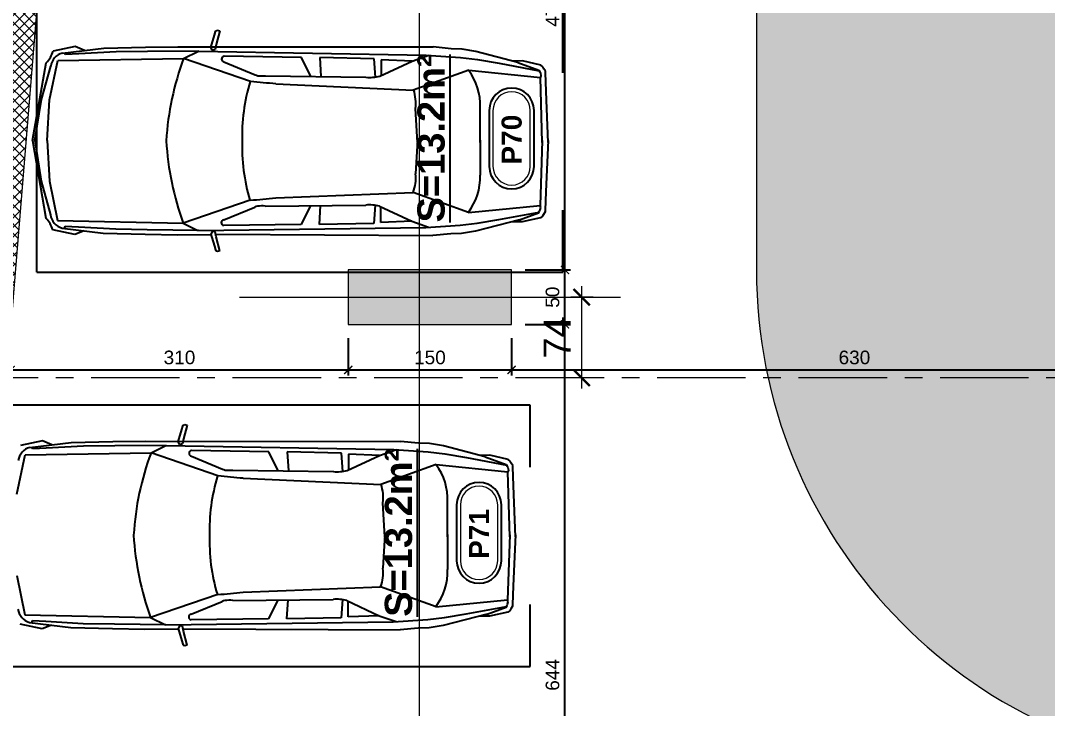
# Model space of a CAD drawing. Header units: centimetres. Extents: x 54080 to 84019, y -57712 to -39496.
# Drawn here: x 54572 to 55515, y -53726 to -53094 of the extents above; entities that cross this region are included whole.
import ezdxf
from ezdxf.enums import TextEntityAlignment as Align

# ---------------------------------------------------------------- set-up
doc = ezdxf.new("R2010")
doc.units = ezdxf.units.CM
doc.header["$LTSCALE"] = 50
doc.header["$MEASUREMENT"] = 0
for name, pattern in [('23486-A01$0${ Chain Double-Dash }', [0]), ('AXES', [2, 1.25, -0.25, 0.25, -0.25]), ('CACHE', [0.375, 0.25, -0.125]), ('CONTINU', [0])]:
    doc.linetypes.add(name, pattern=pattern)
doc.layers.get('0').update_dxf_attribs({"color": 8})
for name, color, linetype in [('AXES', 10, 'AXES'), ('BETON COUPE', 3, 'CONTINU'), ('COTE 50ème', 1, 'Continuous'), ('FINI', 251, 'Continuous'), ('PILIER', 7, 'Continuous'), ('TEXTE', 7, 'Continuous')]:
    doc.layers.add(name, color=color, linetype=linetype)
for name, color, linetype, lineweight in [('BETON HACHURE', 253, 'Continuous', 13), ('EXISTANT COUPE', 251, 'Continuous', 40), ('MACONNERIE COUPE', 7, 'Continuous', 30)]:
    doc.layers.add(name, color=color, linetype=linetype, lineweight=lineweight)
doc.layers.add('HORS GEL', color=7, linetype='CACHE', lineweight=15, true_color=0x00661a)
doc.layers.add('New_2D Drafting - General_Pen_No__4', color=252, linetype='Continuous', lineweight=13, true_color=0x696969)
doc.layers.add('PREFA MUR SUP TRAME', color=7, linetype='Continuous', true_color=0xd7c7ff)
doc.styles.add('BRMNAMES', font='swisseb.ttf', dxfattribs={"height": 20})
doc.styles.add('RS_TEXT_1.50', font='arial.ttf', dxfattribs={"height": 12.5})
doc.styles.add('RS_TXT_100', font='arial.ttf', dxfattribs={"height": 25})
doc.styles.add('RS_TXT_50', font='arial.ttf', dxfattribs={"height": 12.5})
doc.dimstyles.new('RS_100CM_LINEAIRE', dxfattribs={"dimscale": 10, "dimtxt": 25, "dimasz": 1.5, "dimexe": 1, "dimexo": 2.5, "dimgap": 1, "dimtad": 1, "dimdec": 1, "dimrnd": 0.5, "dimdsep": 46, "dimtxsty": 'RS_TXT_100', "dimblk1": 'ARCHTICK', "dimblk2": 'ARCHTICK', "dimsah": 1, "dimcen": 2.5, "dimdle": 1, "dimclrt": 4, "dimadec": 0, "dimazin": 2, "dimtfac": 1, "dimtdec": 1, "dimtix": 1, "dimtmove": 2, "dimatfit": 3, "dimfxl": 1, "dimtolj": 1, "dimtzin": 0, "dimarcsym": 0})
doc.dimstyles.new('RS_50CM_LINEAIRE', dxfattribs={"dimscale": 5, "dimtxt": 12.5, "dimasz": 1.5, "dimexe": 1, "dimexo": 2.5, "dimgap": 1, "dimtad": 1, "dimdec": 1, "dimrnd": 0.5, "dimdsep": 46, "dimtxsty": 'RS_TXT_50', "dimblk1": 'ARCHTICK', "dimblk2": 'ARCHTICK', "dimsah": 1, "dimcen": 2.5, "dimdle": 1, "dimclrt": 4, "dimadec": 0, "dimazin": 2, "dimtfac": 1, "dimtdec": 1, "dimtix": 1, "dimtmove": 2, "dimatfit": 3, "dimfxl": 1, "dimtolj": 1, "dimtzin": 0, "dimarcsym": 0})

# ---------------------------------------------------------------- blocks, each defined once
blk = doc.blocks.new('_ArchTick')
at = {"color": 0, "linetype": 'ByBlock', "const_width": 0.15}
blk.add_lwpolyline([(-0.5, -0.5), (0.5, 0.5)], dxfattribs=at)
blk = doc.blocks.new('*D135')
at = {"layer": 'Defpoints', "color": 0, "linetype": 'ByBlock', "transparency": 16777216}
for p in [(71083.45, -44380.73), (71047.83, -44454.73), (71083.45, -44454.73)]:
    blk.add_point(p, dxfattribs=at)
at = {"layer": 'HORS GEL', "color": 0, "linetype": 'ByBlock', "lineweight": -2, "transparency": 16777216}
for p, q in [((71047.83, -44370.73), (71047.83, -44464.73)), ((71058.45, -44380.73), (71037.83, -44380.73)), ((71058.45, -44454.73), (71037.83, -44454.73))]:
    blk.add_line(p, q, dxfattribs=at)
at = {"layer": 'HORS GEL', "color": 0, "linetype": 'ByBlock', "lineweight": -2, "transparency": 16777216, "xscale": 15, "yscale": 15, "zscale": 15}
for p, rotation in [((71047.83, -44380.73), 90), ((71047.83, -44454.73), 270)]:
    blk.add_blockref('_ArchTick', p, dxfattribs=dict(at, rotation=rotation))
at = {"layer": 'HORS GEL', "color": 4, "linetype": 'ByBlock', "transparency": 16777216, "insert": (71025.33, -44417.73), "char_height": 25, "attachment_point": 5, "rotation": 90, "style": 'RS_TXT_100'}
blk.add_mtext('\\A1;74', dxfattribs=at)
blk = doc.blocks.new('*D1076')
at = {"layer": 'COTE 50ème', "color": 0, "lineweight": -2, "ltscale": 0.5, "transparency": 16777216}
for p, q in [((55071.72, -54022.36), (55071.72, -53368.36)), ((55035.17, -53373.36), (55076.72, -53373.36)), ((55035.17, -54017.36), (55076.72, -54017.36))]:
    blk.add_line(p, q, dxfattribs=at)
at = {"layer": 'Defpoints', "color": 0, "ltscale": 0.5, "transparency": 16777216}
for p in [(55022.67, -53373.36), (55071.72, -53373.36), (55022.67, -54017.36)]:
    blk.add_point(p, dxfattribs=at)
at = {"layer": 'COTE 50ème', "color": 0, "lineweight": -2, "ltscale": 0.5, "transparency": 16777216, "xscale": 7.5, "yscale": 7.5, "zscale": 7.5}
for p, rotation in [((55071.72, -53373.36), 90), ((55071.72, -54017.36), 270)]:
    blk.add_blockref('_ArchTick', p, dxfattribs=dict(at, rotation=rotation))
at = {"layer": 'COTE 50ème', "color": 4, "ltscale": 0.5, "transparency": 16777216, "insert": (55060.34, -53695.36), "char_height": 12.5, "attachment_point": 5, "rotation": 90, "style": 'RS_TXT_50'}
blk.add_mtext('\\A1;644', dxfattribs=at)
blk = doc.blocks.new('*D1077')
at = {"layer": 'COTE 50ème', "color": 0, "lineweight": -2, "ltscale": 0.5, "transparency": 16777216}
for p, q in [((55035.17, -53323.36), (55076.72, -53323.36)), ((55071.72, -53378.36), (55071.72, -53318.36)), ((55035.17, -53373.36), (55076.72, -53373.36))]:
    blk.add_line(p, q, dxfattribs=at)
at = {"layer": 'Defpoints', "color": 0, "ltscale": 0.5, "transparency": 16777216}
for p in [(55022.67, -53323.36), (55071.72, -53323.36), (55022.67, -53373.36)]:
    blk.add_point(p, dxfattribs=at)
at = {"layer": 'COTE 50ème', "color": 0, "lineweight": -2, "ltscale": 0.5, "transparency": 16777216, "xscale": 7.5, "yscale": 7.5, "zscale": 7.5}
for p, rotation in [((55071.72, -53323.36), 90), ((55071.72, -53373.36), 270)]:
    blk.add_blockref('_ArchTick', p, dxfattribs=dict(at, rotation=rotation))
at = {"layer": 'COTE 50ème', "color": 4, "ltscale": 0.5, "transparency": 16777216, "insert": (55060.34, -53348.36), "char_height": 12.5, "attachment_point": 5, "rotation": 90, "style": 'RS_TXT_50'}
blk.add_mtext('\\A1;50', dxfattribs=at)
blk = doc.blocks.new('*D1078')
at = {"layer": 'COTE 50ème', "color": 0, "lineweight": -2, "ltscale": 0.5, "transparency": 16777216}
for p, q in [((55071.72, -53328.36), (55071.72, -52842.36)), ((55035.17, -52847.36), (55076.72, -52847.36)), ((55035.17, -53323.36), (55076.72, -53323.36))]:
    blk.add_line(p, q, dxfattribs=at)
at = {"layer": 'Defpoints', "color": 0, "ltscale": 0.5, "transparency": 16777216}
for p in [(55022.67, -52847.36), (55071.72, -52847.36), (55022.67, -53323.36)]:
    blk.add_point(p, dxfattribs=at)
at = {"layer": 'COTE 50ème', "color": 0, "lineweight": -2, "ltscale": 0.5, "transparency": 16777216, "xscale": 7.5, "yscale": 7.5, "zscale": 7.5}
for p, rotation in [((55071.72, -52847.36), 90), ((55071.72, -53323.36), 270)]:
    blk.add_blockref('_ArchTick', p, dxfattribs=dict(at, rotation=rotation))
at = {"layer": 'COTE 50ème', "color": 4, "ltscale": 0.5, "transparency": 16777216, "insert": (55060.34, -53085.36), "char_height": 12.5, "attachment_point": 5, "rotation": 90, "style": 'RS_TXT_50'}
blk.add_mtext('\\A1;476', dxfattribs=at)
blk = doc.blocks.new('*D1108')
at = {"layer": 'COTE 50ème', "color": 0, "lineweight": -2, "ltscale": 0.5, "transparency": 16777216}
for p, q in [((54562.49, -53389.75), (54562.49, -53420.17)), ((54872.67, -53385.86), (54872.67, -53420.17)), ((54557.49, -53415.17), (54877.67, -53415.17))]:
    blk.add_line(p, q, dxfattribs=at)
at = {"layer": 'Defpoints', "color": 0, "ltscale": 0.5, "transparency": 16777216}
for p in [(54562.49, -53377.25), (54872.67, -53373.36), (54872.67, -53415.17)]:
    blk.add_point(p, dxfattribs=at)
at = {"layer": 'COTE 50ème', "color": 0, "lineweight": -2, "ltscale": 0.5, "transparency": 16777216, "xscale": 7.5, "yscale": 7.5, "zscale": 7.5, "rotation": 180}
blk.add_blockref('_ArchTick', (54562.49, -53415.17), dxfattribs=at)
at = {"layer": 'COTE 50ème', "color": 0, "lineweight": -2, "ltscale": 0.5, "transparency": 16777216, "xscale": 7.5, "yscale": 7.5, "zscale": 7.5}
blk.add_blockref('_ArchTick', (54872.67, -53415.17), dxfattribs=at)
at = {"layer": 'COTE 50ème', "color": 4, "ltscale": 0.5, "transparency": 16777216, "insert": (54717.58, -53403.79), "char_height": 12.5, "attachment_point": 5, "style": 'RS_TXT_50'}
blk.add_mtext('\\A1;310', dxfattribs=at)
blk = doc.blocks.new('*D1109')
at = {"layer": 'COTE 50ème', "color": 0, "lineweight": -2, "ltscale": 0.5, "transparency": 16777216}
for p, q in [((54872.67, -53385.86), (54872.67, -53420.17)), ((55022.67, -53385.86), (55022.67, -53420.17)), ((54867.67, -53415.17), (55027.67, -53415.17))]:
    blk.add_line(p, q, dxfattribs=at)
at = {"layer": 'Defpoints', "color": 0, "ltscale": 0.5, "transparency": 16777216}
for p in [(54872.67, -53373.36), (55022.67, -53373.36), (55022.67, -53415.17)]:
    blk.add_point(p, dxfattribs=at)
at = {"layer": 'COTE 50ème', "color": 0, "lineweight": -2, "ltscale": 0.5, "transparency": 16777216, "xscale": 7.5, "yscale": 7.5, "zscale": 7.5, "rotation": 180}
blk.add_blockref('_ArchTick', (54872.67, -53415.17), dxfattribs=at)
at = {"layer": 'COTE 50ème', "color": 0, "lineweight": -2, "ltscale": 0.5, "transparency": 16777216, "xscale": 7.5, "yscale": 7.5, "zscale": 7.5}
blk.add_blockref('_ArchTick', (55022.67, -53415.17), dxfattribs=at)
at = {"layer": 'COTE 50ème', "color": 4, "ltscale": 0.5, "transparency": 16777216, "insert": (54947.67, -53403.79), "char_height": 12.5, "attachment_point": 5, "style": 'RS_TXT_50'}
blk.add_mtext('\\A1;150', dxfattribs=at)
blk = doc.blocks.new('*D1110')
at = {"layer": 'COTE 50ème', "color": 0, "lineweight": -2, "ltscale": 0.5, "transparency": 16777216}
for p, q in [((55022.67, -53385.86), (55022.67, -53420.17)), ((55652.67, -53385.86), (55652.67, -53420.17)), ((55017.67, -53415.17), (55657.67, -53415.17))]:
    blk.add_line(p, q, dxfattribs=at)
at = {"layer": 'Defpoints', "color": 0, "ltscale": 0.5, "transparency": 16777216}
for p in [(55022.67, -53373.36), (55652.67, -53373.36), (55652.67, -53415.17)]:
    blk.add_point(p, dxfattribs=at)
at = {"layer": 'COTE 50ème', "color": 0, "lineweight": -2, "ltscale": 0.5, "transparency": 16777216, "xscale": 7.5, "yscale": 7.5, "zscale": 7.5, "rotation": 180}
blk.add_blockref('_ArchTick', (55022.67, -53415.17), dxfattribs=at)
at = {"layer": 'COTE 50ème', "color": 0, "lineweight": -2, "ltscale": 0.5, "transparency": 16777216, "xscale": 7.5, "yscale": 7.5, "zscale": 7.5}
blk.add_blockref('_ArchTick', (55652.67, -53415.17), dxfattribs=at)
at = {"layer": 'COTE 50ème', "color": 4, "ltscale": 0.5, "transparency": 16777216, "insert": (55337.67, -53403.79), "char_height": 12.5, "attachment_point": 5, "style": 'RS_TXT_50'}
blk.add_mtext('\\A1;630', dxfattribs=at)
blk = doc.blocks.new('*D1398')
at = {"layer": 'COTE 50ème', "color": 0, "lineweight": -2, "ltscale": 0.5, "transparency": 16777216}
for p, q in [((54580.88, -52095.28), (54404.67, -54239.33)), ((54654.4, -52106.34), (54575.48, -52099.85)), ((54479.01, -54240.42), (54400.09, -54233.94))]:
    blk.add_line(p, q, dxfattribs=at)
at = {"layer": 'Defpoints', "color": 0, "ltscale": 0.5, "transparency": 16777216}
for p in [(54666.86, -52107.36), (54405.08, -54234.35), (54491.47, -54241.45)]:
    blk.add_point(p, dxfattribs=at)
at = {"layer": 'COTE 50ème', "color": 0, "lineweight": -2, "ltscale": 0.5, "transparency": 16777216, "xscale": 7.5, "yscale": 7.5, "zscale": 7.5}
for p, rotation in [((54580.47, -52100.26), 85.30167886990876), ((54405.08, -54234.35), 265.3016788699088)]:
    blk.add_blockref('_ArchTick', p, dxfattribs=dict(at, rotation=rotation))
at = {"layer": 'COTE 50ème', "color": 4, "ltscale": 0.5, "transparency": 16777216, "insert": (54481.43, -53166.37), "char_height": 12.5, "attachment_point": 5, "rotation": 85.30168, "style": 'RS_TXT_50'}
blk.add_mtext('\\A1;2141.5', dxfattribs=at)
blk = doc.blocks.new('*D1403')
at = {"layer": 'COTE 50ème', "color": 0, "lineweight": -2, "ltscale": 0.5, "transparency": 16777216}
for p, q in [((54749.74, -49513.65), (54359.63, -54260.32)), ((54841.37, -49526.19), (54744.35, -49518.22)), ((54452.08, -54262.9), (54355.06, -54254.92))]:
    blk.add_line(p, q, dxfattribs=at)
at = {"layer": 'Defpoints', "color": 0, "ltscale": 0.5, "transparency": 16777216}
for p in [(54853.83, -49527.22), (54360.04, -54255.33), (54464.54, -54263.92)]:
    blk.add_point(p, dxfattribs=at)
at = {"layer": 'COTE 50ème', "color": 0, "lineweight": -2, "ltscale": 0.5, "transparency": 16777216, "xscale": 7.5, "yscale": 7.5, "zscale": 7.5}
for p, rotation in [((54749.33, -49518.63), 85.30167751912303), ((54360.04, -54255.33), 265.301677519123)]:
    blk.add_blockref('_ArchTick', p, dxfattribs=dict(at, rotation=rotation))
at = {"layer": 'COTE 50ème', "color": 4, "ltscale": 0.5, "transparency": 16777216, "insert": (54543.34, -51886.05), "char_height": 12.5, "attachment_point": 5, "rotation": 85.30168, "style": 'RS_TXT_50'}
blk.add_mtext('\\A1;4752.5', dxfattribs=at)
blk = doc.blocks.new('PILIER')
at = {"color": 252}
blk.add_lwpolyline([(1.563, 1.2), (-1.437, 1.2, 1), (-1.437, -1.2), (1.563, -1.2, 1), (1.563, 1.2, -1)], format="xyb", dxfattribs=at)
at = {"color": 10, "lineweight": 20}
blk.add_lwpolyline([(1.563, 1), (-1.437, 1, 1), (-1.437, -1), (1.563, -1, 1)], format="xyb", close=True, dxfattribs=at)
at = {"color": 7, "style": 'BRMNAMES'}
blk.add_attdef('PILIER_TEXTE', text='', height=1.076, dxfattribs=at).set_placement((0, 0), align=Align.MIDDLE_CENTER)
blk = doc.blocks.new('A$C99aa3423')
at = {"layer": 'AXES', "lineweight": 5, "ltscale": 1.3}
blk.add_line((3195, -2560), (-1985, -2560), dxfattribs=at)
at = {"layer": 'HORS GEL', "linetype": '23486-A01$0${ Chain Double-Dash }', "ltscale": 1.2}
for p, q in [((-1265, -1195), (-1265, -4150)), ((-1430, -2486), (-1080, -2486))]:
    blk.add_line(p, q, dxfattribs=at)
at = {"layer": 'HORS GEL', "linetype": 'ByBlock'}
dim = blk.add_linear_dim(base=(-1115.62, -2560), p1=(-1080, -2486), p2=(-1080, -2560), angle=90, dimstyle='RS_100CM_LINEAIRE', dxfattribs=at)
dim.commit()
dim.dimension.update_dxf_attribs({"geometry": '*D135', "text_midpoint": (-1138.12, -2523), "insert": (-72163.45, 41894.73)})

msp = doc.modelspace()

# ---------------------------------------------------------------- hatches: boundary and pattern name
at = {"layer": 'BETON HACHURE', "transparency": 33554585}
h = msp.add_hatch(dxfattribs=at)
h.set_pattern_fill('ANSI37', color=256, scale=50, angle=270, style=0)
h.set_pattern_definition([(315, (861.459, 19655.393), (4.4194174, 4.4194174), []), (45, (861.459, 19655.393), (-4.4194174, 4.4194174), [])])
h.paths.add_polyline_path([(56357.67, -51847.22), (56382.67, -51847.22), (56382.67, -52172.22), (56357.67, -52172.22)], flags=0)
h.paths.add_polyline_path([(56357.67, -51847.22), (56382.67, -51847.22), (56382.67, -52172.22), (56357.67, -52172.22)], flags=0)
h.paths.add_polyline_path([(58537.67, -51987.36), (58537.67, -52037.36), (58617.67, -52037.36), (58617.67, -51987.36)], flags=0)
h.paths.add_polyline_path([(58157.67, -51987.36), (58157.67, -52037.36), (58237.67, -52037.36), (58237.67, -51987.36)], flags=0)
edge = h.paths.add_edge_path(flags=0)
edge.add_arc((58197.67, -50672.36), 40, 0, 360)
edge = h.paths.add_edge_path(flags=0)
edge.add_arc((58197.67, -49997.36), 40, 0, 360)
edge = h.paths.add_edge_path(flags=0)
edge.add_arc((58197.67, -51272.36), 40, 0, 360)
h.paths.add_polyline_path([(59277.67, -49527.22), (54853.83, -49527.22), (54464.54, -54263.92), (59277.59, -54736.58), (59277.67, -54713.51)])
edge = h.paths.add_edge_path(flags=0)
edge.add_arc((58197.67, -51272.36), 40, 0, 360)
h.paths.add_polyline_path([(56982.67, -49552.22), (56982.67, -49972.36), (57007.67, -49972.36), (57007.67, -49552.22), (58577.68, -49552.22), (58577.67, -50022.36), (58617.67, -50022.36), (58617.67, -49552.22), (59247.67, -49552.22), (59247.67, -51282.36), (58617.67, -51282.36), (58617.67, -50647.36), (58577.67, -50647.36), (58577.67, -51312.36), (59247.67, -51312.36), (59247.67, -52057.36), (58577.67, -52057.36), (58577.67, -53447.36), (58617.67, -53447.36), (58617.67, -52087.36), (59247.67, -52087.36), (59247.67, -54709.01), (58245.17, -54610.07), (58245.17, -54122.36), (58220.17, -54122.36), (58220.17, -54607.62), (56915.17, -54479.46), (56915.17, -54122.36), (56890.17, -54122.36), (56890.17, -54477.01), (55702.67, -54360.39), (55702.67, -54122.36), (55652.67, -54122.36), (55652.67, -54355.48), (54491.47, -54241.45), (54666.86, -52107.36), (54872.67, -52107.36), (54872.67, -52057.36), (54670.97, -52057.36), (54672.82, -52037.36), (54872.67, -52037.36), (54872.67, -51987.36), (54676.72, -51987.36), (54733.43, -51297.36), (54872.67, -51297.36), (54872.67, -51247.36), (54737.54, -51247.36), (54782.74, -50697.36), (54872.67, -50697.36), (54872.67, -50647.36), (54786.85, -50647.36), (54876.86, -49552.22), (55655.17, -49552.22), (55655.17, -49972.36), (55680.17, -49972.36), (55680.17, -49552.22)], flags=16)
h.paths.add_polyline_path([(58157.67, -51232.36), (58157.67, -51312.36), (58237.67, -51312.36), (58237.67, -51232.36)], flags=0)
at = {"layer": 'New_2D Drafting - General_Pen_No__4', "linetype": 'Continuous', "lineweight": 0, "true_color": 0xc7c8ca, "transparency": 33554546}
h = msp.add_hatch(color=9, dxfattribs=at)
edge = h.paths.add_edge_path()
edge.add_line((59247.67, -53474.77), (59247.67, -52087.36))
edge.add_line((59247.67, -52087.36), (58657.67, -52087.36))
edge.add_line((58657.67, -52087.36), (58657.67, -53253.16))
edge.add_arc((58307.67, -53253.16), 350, -93.08046, 0, ccw=False)
edge.add_line((58288.86, -53602.65), (58283.86, -53602.39))
edge.add_arc((58302.67, -53252.89), 350, 180, 266.91954, ccw=False)
edge.add_line((57952.67, -53252.89), (57952.67, -50634.86))
edge.add_arc((57492.67, -50634.86), 460, 0, 90)
edge.add_line((57492.67, -50174.86), (55707.67, -50174.86))
edge.add_arc((55707.67, -50634.86), 460, 90, 180)
edge.add_line((55247.67, -50634.86), (55247.67, -53323.54))
edge.add_arc((55707.67, -53323.54), 460, 180, 266.91954)
edge.add_line((55682.95, -53782.88), (57784.07, -53895.95))
edge.add_line((57784.07, -53895.95), (58492.95, -53934.1))
edge.add_arc((58611.23, -53278.74), 665.95, 259.76948, 342.88134)
edge = h.paths.add_edge_path(flags=16)
edge.add_line((57263.86, -53547.49), (55898.86, -53474.03))
edge.add_arc((55917.67, -53124.54), 350, 180, 266.91954, ccw=False)
edge.add_line((55567.67, -53124.54), (55567.67, -50844.86))
edge.add_arc((55917.67, -50844.86), 350, 90, 180, ccw=False)
edge.add_line((55917.67, -50494.86), (57282.67, -50494.86))
edge.add_arc((57282.67, -50844.86), 350, 0, 90, ccw=False)
edge.add_line((57632.67, -50844.86), (57632.67, -53198))
edge.add_arc((57282.67, -53198), 350, -93.08046, 0, ccw=False)
at = {"layer": 'PREFA MUR SUP TRAME'}
h = msp.add_hatch(color=256, dxfattribs=at)
h.paths.add_polyline_path([(57412.67, -51987.36), (57412.67, -52037.36), (57492.67, -52037.36), (57492.67, -51987.36)])
h.paths.add_polyline_path([(55702.67, -52412.36), (55682.67, -52412.36), (55682.67, -52087.36), (56127.67, -52087.36), (56127.67, -52412.36), (56107.67, -52412.36), (56107.67, -52107.36), (55917.67, -52107.36), (55917.67, -52412.36), (55892.67, -52412.36), (55892.67, -52107.36), (55702.67, -52107.36)])
h.paths.add_polyline_path([(55702.67, -52797.36), (55652.67, -52797.36), (55652.67, -52927.36), (55702.67, -52927.36)])
h.paths.add_polyline_path([(55022.67, -52847.36), (55022.67, -52797.36), (54872.67, -52797.36), (54872.67, -52847.36)])
h.paths.add_polyline_path([(55022.67, -53373.36), (55022.67, -53323.36), (54872.67, -53323.36), (54872.67, -53373.36)])
h.paths.add_polyline_path([(55702.67, -53222.36), (55652.67, -53222.36), (55652.67, -53372.36), (55702.67, -53372.36)])
h.paths.add_polyline_path([(55702.67, -53972.36), (55652.67, -53972.36), (55652.67, -54122.36), (55702.67, -54122.36)])
h.paths.add_polyline_path([(55022.67, -54067.36), (55022.67, -54017.36), (54872.67, -54017.36), (54872.67, -54067.36)])
h.paths.add_polyline_path([(55022.67, -52107.36), (55022.67, -52057.36), (54872.67, -52057.36), (54872.67, -52107.36)])
edge = h.paths.add_edge_path()
edge.add_arc((57452.67, -51272.36), 40, 0, 360)
edge = h.paths.add_edge_path()
edge.add_arc((57452.67, -50672.36), 40, 0, 360)
edge = h.paths.add_edge_path()
edge.add_arc((57572.67, -49997.36), 40, 0, 360)
h.paths.add_polyline_path([(56107.67, -53323.39), (56157.67, -53323.39), (56157.67, -53397.39), (56107.67, -53397.39)])

# ---------------------------------------------------------------- linework, layer by layer
at = {"layer": 'BETON COUPE', "lineweight": 5}
msp.add_lwpolyline([(58220.17, -54607.62), (56915.17, -54479.46), (56915.17, -54122.36), (56890.17, -54122.36), (56890.17, -54477.01), (55702.67, -54360.39), (55702.67, -54122.36), (55652.67, -54122.36), (55652.67, -54355.48), (54491.47, -54241.45), (54666.86, -52107.36), (54872.67, -52107.36), (54872.67, -52057.36), (54670.97, -52057.36), (54672.62, -52037.35), (54872.67, -52037.36), (54872.67, -51987.36), (54676.72, -51987.36), (54733.43, -51297.36), (54872.67, -51297.36), (54872.67, -51247.36)], dxfattribs=at)
msp.add_lwpolyline([(55022.67, -53373.36), (55022.67, -53323.36), (54872.67, -53323.36), (54872.67, -53373.36)], close=True, dxfattribs=at)
at = {"layer": 'EXISTANT COUPE', "lineweight": 5}
msp.add_lwpolyline([(59247.67, -53474.77), (59247.67, -52087.36), (58657.67, -52087.36), (58657.67, -53253.16, -0.43005), (58288.86, -53602.65), (58283.86, -53602.39, -0.398553), (57952.67, -53252.89), (57952.67, -50634.86, 0.414214), (57492.67, -50174.86), (55707.67, -50174.86, 0.414214), (55247.67, -50634.86), (55247.67, -53323.54, 0.398553), (55682.95, -53782.88), (57784.07, -53895.95), (58492.95, -53934.1, 0.379424), (59247.67, -53474.77)], format="xyb", close=True, dxfattribs=at)
at = {"layer": 'FINI'}
for p, q in [((54586.65, -53325.36), (54586.65, -53085.36)), ((55069.81, -53142.2), (55069.81, -53085.36)), ((54749.63, -53107.63), (54750.58, -53104.44)), ((54750.58, -53104.44), (54751.04, -53103.53)), ((54751.04, -53103.53), (54752.42, -53103.09)), ((54754.7, -53103.57), (54751.36, -53116.34)), ((54752.42, -53103.09), (54754.67, -53103.68)), ((54746.31, -53118.57), (54747.25, -53115.83)), ((54747.25, -53115.83), (54749.63, -53107.63)), ((54621.67, -53118.17), (54601.5, -53122.37)), ((54610.04, -53124.05), (54647.95, -53119.52)), ((54612.8, -53125.39), (54611.99, -53123.82)), ((54625.14, -53124.8), (54612.8, -53125.39)), ((54630.28, -53121.63), (54621.67, -53118.17)), ((54659.42, -53123.06), (54625.14, -53124.8)), ((54647.95, -53119.52), (54686.35, -53118.65)), ((54688.22, -53122.75), (54659.42, -53123.06)), ((54686.35, -53118.65), (54716.06, -53118.33)), ((54735.31, -53122.23), (54688.22, -53122.75)), ((54716.06, -53118.33), (54950.63, -53118.52)), ((54721.36, -53128.98), (54734.92, -53122.24)), ((54735.31, -53122.23), (54944.31, -53125.91)), ((54747.65, -53121.33), (54746.31, -53118.57)), ((54748.57, -53121.34), (54747.65, -53121.33)), ((54750.4, -53120.9), (54748.57, -53121.34)), ((54751.36, -53116.34), (54750.4, -53120.9)), ((54750.87, -53118.66), (54751.38, -53118.66)), ((54967.11, -53120.17), (54950.63, -53118.52)), ((54977.17, -53120.52), (54967.11, -53120.17)), ((54990, -53122.67), (54977.17, -53120.52)), ((55028.52, -53132.77), (54990, -53122.67)), ((54582.54, -53204.38), (54595.12, -53132.97)), ((54598.23, -53166.92), (54605.73, -53130.87)), ((54605.73, -53130.87), (54721.36, -53128.98)), ((54782.85, -53150.33), (54721.36, -53128.98)), ((54758.49, -53132.24), (54787.1, -53143.97)), ((54829.57, -53128.15), (54758.5, -53126.94)), ((54838.26, -53145.62), (54829.57, -53128.15)), ((54896.4, -53129.35), (54846.54, -53128.18)), ((54846.54, -53128.18), (54847.54, -53145.74)), ((54897.56, -53146.12), (54896.4, -53129.35)), ((54901.67, -53145.27), (54931.4, -53131.54)), ((54902.76, -53130.42), (54902.73, -53144.65)), ((54931.4, -53131.54), (54902.76, -53130.42)), ((54931.4, -53131.54), (54946.81, -53126.1)), ((54944.31, -53125.91), (54975.89, -53128.31)), ((54975.89, -53128.31), (54991.45, -53129.97)), ((54991.45, -53129.97), (55011.15, -53133.41)), ((55011.15, -53133.41), (55048.16, -53140.4)), ((55032.62, -53131.35), (55023.49, -53131.45)), ((55028.52, -53132.77), (55047.8, -53139.87)), ((55049.58, -53135.28), (55032.62, -53131.35)), ((54590.8, -53166.9), (54599.35, -53136.16)), ((54983.49, -53139.93), (54932.41, -53158.06)), ((54983.35, -53139.92), (55049.12, -53146.63)), ((55047.8, -53139.87), (55048.73, -53141.23)), ((55048.73, -53141.23), (55049.2, -53142.6)), ((55049.2, -53142.6), (55049.68, -53144.88)), ((55051.42, -53136.63), (55049.58, -53135.28)), ((55052.35, -53138.45), (55051.42, -53136.63)), ((55053.75, -53140.72), (55052.35, -53138.45)), ((55053.77, -53142.09), (55053.75, -53140.72)), ((55054.4, -53159.38), (55053.77, -53142.09)), ((54796.65, -53145.05), (54888.94, -53146.3)), ((54806.18, -53152.5), (54932.41, -53158.06)), ((55049.68, -53144.88), (55049.12, -53146.63)), ((55050.92, -53206.33), (55049.12, -53146.63)), ((55056.22, -53206.34), (55054.4, -53159.38)), ((54584.65, -53204.39), (54590.8, -53166.9)), ((54596.12, -53204.41), (54598.23, -53166.92)), ((54936.31, -53206.11), (54934.49, -53175.04)), ((54993.84, -53206.21), (54993.9, -53174.1)), ((54582.54, -53204.38), (54594.82, -53275.85)), ((54584.65, -53204.39), (54590.65, -53241.9)), ((54596.12, -53204.41), (54598.07, -53241.91)), ((54936.32, -53204.12), (54934.37, -53235.18)), ((54993.84, -53204.25), (54993.77, -53236.36)), ((55050.93, -53204.37), (55048.88, -53264.06)), ((55056.22, -53204.38), (55054.21, -53251.34)), ((54590.65, -53241.9), (54599.07, -53272.68)), ((54598.07, -53241.91), (54605.43, -53277.99)), ((54805.96, -53257.19), (54932.21, -53252.15)), ((54983.22, -53270.49), (54932.21, -53252.15)), ((55054.21, -53251.34), (55053.5, -53268.62)), ((54782.62, -53259.27), (54721.05, -53280.36)), ((54758.19, -53277.25), (54786.85, -53265.64)), ((54796.4, -53264.6), (54888.7, -53263.73)), ((54838.01, -53264.21), (54829.25, -53281.64)), ((54846.23, -53281.67), (54847.29, -53264.12)), ((54897.32, -53263.95), (54896.09, -53280.72)), ((54901.42, -53264.82), (54931.1, -53278.67)), ((54902.45, -53279.67), (54902.48, -53265.31)), ((54983.08, -53270.5), (55048.88, -53264.06)), ((55049.43, -53265.82), (55048.88, -53264.06)), ((55048.94, -53268.09), (55049.43, -53265.82)), ((55010.85, -53277.13), (55047.89, -53270.29)), ((55030.05, -53277.41), (55047.53, -53270.82)), ((55049.29, -53275.42), (55032.31, -53279.28)), ((55047.53, -53270.82), (55048.46, -53269.46)), ((55048.46, -53269.46), (55048.94, -53268.09)), ((55051.14, -53274.07), (55049.29, -53275.42)), ((55052.08, -53272.26), (55051.14, -53274.07)), ((55053.48, -53269.99), (55052.08, -53272.26)), ((55053.5, -53268.62), (55053.48, -53269.99)), ((55069.81, -53325.36), (55069.81, -53268.52)), ((54605.43, -53277.99), (54721.05, -53280.36)), ((54609.71, -53284.83), (54647.59, -53289.51)), ((54612.47, -53283.5), (54611.66, -53285.07)), ((54624.81, -53284.14), (54612.47, -53283.5)), ((54659.08, -53286.02), (54624.81, -53284.14)), ((54687.88, -53286.46), (54659.08, -53286.02)), ((54721.05, -53280.36), (54734.58, -53287.16)), ((54734.97, -53287.16), (54943.98, -53284.35)), ((54829.25, -53281.64), (54758.17, -53282.55)), ((54896.09, -53280.72), (54846.23, -53281.67)), ((54931.1, -53278.67), (54902.45, -53279.67)), ((54931.1, -53278.67), (54946.49, -53284.17)), ((54943.98, -53284.35), (54975.57, -53282.08)), ((54975.57, -53282.08), (54991.14, -53280.49)), ((55030.05, -53277.41), (54989.66, -53287.78)), ((54991.14, -53280.49), (55010.85, -53277.13)), ((55032.31, -53279.28), (55023.32, -53279.14)), ((54621.31, -53290.76), (54601.16, -53286.47)), ((54629.94, -53287.33), (54621.31, -53290.76)), ((54647.59, -53289.51), (54685.99, -53290.54)), ((54685.99, -53290.54), (54715.7, -53290.99)), ((54734.97, -53287.16), (54687.88, -53286.46)), ((54715.7, -53290.99), (54746.31, -53290.66)), ((54747.65, -53287.95), (54746.31, -53290.71)), ((54746.31, -53290.71), (54747.25, -53293.44)), ((54747.25, -53293.44), (54749.63, -53301.64)), ((54748.57, -53287.94), (54747.65, -53287.95)), ((54750.4, -53288.37), (54748.57, -53287.94)), ((54751.36, -53292.94), (54750.4, -53288.37)), ((54750.87, -53290.61), (54751.38, -53290.61)), ((54754.7, -53305.7), (54751.36, -53292.94)), ((54751.38, -53290.61), (54950.27, -53291.76)), ((54966.76, -53290.18), (54950.27, -53291.76)), ((54976.82, -53289.88), (54966.76, -53290.18)), ((54989.66, -53287.78), (54976.82, -53289.88)), ((54749.63, -53301.64), (54750.58, -53304.83)), ((54750.58, -53304.83), (54751.04, -53305.74)), ((54751.04, -53305.74), (54752.42, -53306.18)), ((54752.42, -53306.18), (54754.67, -53305.6)), ((54586.65, -53325.36), (55069.81, -53325.36)), ((55039.87, -53447.62), (54556.71, -53447.62)), ((55039.87, -53504.46), (55039.87, -53447.62)), ((54721.11, -53465.79), (54722.48, -53465.35)), ((54722.48, -53465.35), (54724.74, -53465.94)), ((54717.32, -53478.09), (54719.69, -53469.89)), ((54719.69, -53469.89), (54720.64, -53466.7)), ((54720.64, -53466.7), (54721.11, -53465.79)), ((54724.77, -53465.83), (54721.43, -53478.59)), ((54591.73, -53480.43), (54571.57, -53484.63)), ((54580.11, -53486.31), (54618.01, -53481.78)), ((54600.34, -53483.89), (54591.73, -53480.43)), ((54618.01, -53481.78), (54656.41, -53480.91)), ((54656.41, -53480.91), (54686.13, -53480.59)), ((54686.13, -53480.59), (54920.69, -53480.78)), ((54716.37, -53480.83), (54717.32, -53478.09)), ((54717.71, -53483.58), (54716.37, -53480.83)), ((54718.63, -53483.59), (54717.71, -53483.58)), ((54720.46, -53483.16), (54718.63, -53483.59)), ((54721.43, -53478.59), (54720.46, -53483.16)), ((54720.94, -53480.92), (54721.44, -53480.92)), ((54937.17, -53482.43), (54920.69, -53480.78)), ((54947.24, -53482.78), (54937.17, -53482.43)), ((54960.06, -53484.93), (54947.24, -53482.78)), ((54568.29, -53529.18), (54575.79, -53493.12)), ((54575.79, -53493.12), (54691.43, -53491.24)), ((54582.87, -53487.65), (54582.06, -53486.08)), ((54595.2, -53487.06), (54582.87, -53487.65)), ((54629.48, -53485.32), (54595.2, -53487.06)), ((54658.28, -53485), (54629.48, -53485.32)), ((54705.37, -53484.49), (54658.28, -53485)), ((54691.43, -53491.24), (54704.99, -53484.5)), ((54752.91, -53512.59), (54691.43, -53491.24)), ((54705.37, -53484.49), (54914.37, -53488.17)), ((54799.63, -53490.4), (54728.56, -53489.2)), ((54808.32, -53507.87), (54799.63, -53490.4)), ((54866.46, -53491.6), (54816.61, -53490.44)), ((54816.61, -53490.44), (54817.6, -53508)), ((54867.63, -53508.38), (54866.46, -53491.6)), ((54872.83, -53492.68), (54872.8, -53506.91)), ((54901.47, -53493.8), (54872.83, -53492.68)), ((54901.47, -53493.8), (54916.88, -53488.36)), ((54914.37, -53488.17), (54945.95, -53490.57)), ((54945.95, -53490.57), (54961.51, -53492.23)), ((54998.58, -53495.02), (54960.06, -53484.93)), ((54961.51, -53492.23), (54981.21, -53495.67)), ((55002.68, -53493.61), (54993.56, -53493.71)), ((55019.64, -53497.54), (55002.68, -53493.61)), ((54728.55, -53494.5), (54757.17, -53506.23)), ((54871.73, -53507.53), (54901.47, -53493.8)), ((54953.55, -53502.19), (54902.47, -53520.32)), ((54953.41, -53502.18), (55019.19, -53508.89)), ((54981.21, -53495.67), (55018.22, -53502.65)), ((54998.58, -53495.02), (55017.86, -53502.13)), ((55017.86, -53502.13), (55018.79, -53503.49)), ((55021.48, -53498.89), (55019.64, -53497.54)), ((55022.42, -53500.71), (55021.48, -53498.89)), ((55023.81, -53502.98), (55022.42, -53500.71)), ((55023.83, -53504.35), (55023.81, -53502.98)), ((54766.71, -53507.31), (54859, -53508.56)), ((55018.79, -53503.49), (55019.26, -53504.86)), ((55019.74, -53507.14), (55019.19, -53508.89)), ((55020.99, -53568.59), (55019.19, -53508.89)), ((55019.26, -53504.86), (55019.74, -53507.14)), ((55024.46, -53521.63), (55023.83, -53504.35)), ((54776.24, -53514.76), (54902.47, -53520.32)), ((55026.28, -53568.6), (55024.46, -53521.63)), ((54906.38, -53568.37), (54904.56, -53537.3)), ((54963.9, -53568.47), (54963.97, -53536.36)), ((54906.38, -53566.38), (54904.43, -53597.44)), ((54963.9, -53566.51), (54963.84, -53598.62)), ((55020.99, -53566.63), (55018.94, -53626.32)), ((55026.29, -53566.64), (55024.27, -53613.6)), ((54568.14, -53604.17), (54575.49, -53640.25)), ((54776.03, -53619.45), (54902.28, -53614.41)), ((54953.28, -53632.75), (54902.28, -53614.41)), ((55024.27, -53613.6), (55023.57, -53630.88)), ((54752.69, -53621.52), (54691.11, -53642.61)), ((54728.25, -53639.51), (54756.92, -53627.9)), ((54766.47, -53626.86), (54858.76, -53625.99)), ((54808.08, -53626.46), (54799.32, -53643.9)), ((54816.29, -53643.93), (54817.36, -53626.38)), ((54867.38, -53626.2), (54866.15, -53642.98)), ((54871.49, -53627.07), (54901.16, -53640.93)), ((54872.52, -53641.93), (54872.55, -53627.57)), ((54953.14, -53632.76), (55018.94, -53626.32)), ((54980.91, -53639.38), (55017.95, -53632.55)), ((55000.12, -53639.67), (55017.59, -53633.07)), ((55017.59, -53633.07), (55018.53, -53631.72)), ((55018.53, -53631.72), (55019, -53630.35)), ((55019.49, -53628.07), (55018.94, -53626.32)), ((55019, -53630.35), (55019.49, -53628.07)), ((55022.14, -53634.51), (55021.2, -53636.33)), ((55023.55, -53632.25), (55022.14, -53634.51)), ((55023.57, -53630.88), (55023.55, -53632.25)), ((55039.87, -53687.62), (55039.87, -53630.78)), ((54575.49, -53640.25), (54691.11, -53642.61)), ((54691.11, -53642.61), (54704.65, -53649.41)), ((54799.32, -53643.9), (54728.24, -53644.81)), ((54866.15, -53642.98), (54816.29, -53643.93)), ((54901.16, -53640.93), (54872.52, -53641.93)), ((54901.16, -53640.93), (54916.55, -53646.43)), ((54914.04, -53646.61), (54945.63, -53644.34)), ((54945.63, -53644.34), (54961.2, -53642.75)), ((55000.12, -53639.67), (54959.72, -53650.04)), ((54961.2, -53642.75), (54980.91, -53639.38)), ((55002.37, -53641.53), (54993.38, -53641.4)), ((55019.35, -53637.67), (55002.37, -53641.53)), ((55021.2, -53636.33), (55019.35, -53637.67)), ((54591.37, -53653.01), (54571.23, -53648.73)), ((54579.77, -53647.08), (54617.66, -53651.77)), ((54582.54, -53645.75), (54581.72, -53647.32)), ((54594.87, -53646.4), (54582.54, -53645.75)), ((54600, -53649.58), (54591.37, -53653.01)), ((54629.14, -53648.28), (54594.87, -53646.4)), ((54617.66, -53651.77), (54656.05, -53652.8)), ((54657.94, -53648.71), (54629.14, -53648.28)), ((54656.05, -53652.8), (54685.77, -53653.25)), ((54705.03, -53649.42), (54657.94, -53648.71)), ((54685.77, -53653.25), (54716.37, -53652.92)), ((54705.03, -53649.42), (54914.04, -53646.61)), ((54717.71, -53650.21), (54716.37, -53652.96)), ((54716.37, -53652.96), (54717.32, -53655.7)), ((54718.63, -53650.2), (54717.71, -53650.21)), ((54720.46, -53650.63), (54718.63, -53650.2)), ((54721.43, -53655.19), (54720.46, -53650.63)), ((54720.94, -53652.87), (54721.44, -53652.87)), ((54721.44, -53652.87), (54920.34, -53654.02)), ((54936.82, -53652.44), (54920.34, -53654.02)), ((54946.89, -53652.13), (54936.82, -53652.44)), ((54959.72, -53650.04), (54946.89, -53652.13)), ((54717.32, -53655.7), (54719.69, -53663.9)), ((54724.77, -53667.96), (54721.43, -53655.19)), ((54719.69, -53663.9), (54720.64, -53667.09)), ((54720.64, -53667.09), (54721.11, -53668)), ((54721.11, -53668), (54722.48, -53668.44)), ((54722.48, -53668.44), (54724.74, -53667.85)), ((54556.71, -53687.62), (55039.87, -53687.62))]:
    msp.add_line(p, q, dxfattribs=at)
for centre, major_axis, ratio, start_param, end_param in [((54579.52, -53116.34), (-22.79, 0.28), 1, 2.33652, 2.886122), ((54614.12, -53138.43), (-14.94, 0.38), 1, -1.269219, -0.12741), ((54907.9, -53212.82), (30.21, 230.33), 0.871542, 1.314587, 1.649297), ((54759.02, -53129.59), (2.56, 0.88), 1, 1.435807, 4.182632), ((54792.88, -53133.29), (5.81, 10.66), 1, 3.144817, 3.358791), ((54940.58, -53172.03), (53.36, 0.57), 1, -0.04965, 0.632628), ((54944.92, -53199.89), (-169.78, 1.6), 1, -0.287391, 0.04404), ((54693.21, -54240.7), (232.64, 1069.03), 1, 0.110836, 0.132256), ((54794.16, -53064.93), (-80.15, 0.77), 0.999999, 1.522288, 1.611465), ((54892.53, -53111.59), (34.89, 0.83), 1, 4.585523, 4.953624), ((54890.57, -53170.69), (-44.14, 0.78), 1, 3.06056, 3.452838), ((54907.93, -53197.29), (-29.26, 230.45), 0.871538, 1.492296, 1.827005), ((54944.9, -53210.38), (-169.79, 0.75), 1, -0.03434, 0.297091), ((54890.42, -53239.35), (-44.24, 1.25), 0.85675, 2.830193, 3.284587), ((54940.44, -53238.22), (53.36, 0.48), 1, -0.656582, 0.025696), ((54697.5, -52168.53), (1092.99, 48.28), 1, -1.537057, -1.515637), ((54792.59, -53276.35), (12.07, 1.35), 1, 1.736829, 1.950804), ((54793.58, -53344.71), (-80.13, 2.06), 1, 4.702988, 4.792166), ((54892.14, -53298.46), (-34.89, 0.82), 1, 4.466762, 4.834863), ((54579.16, -53292.41), (22.65, 2.55), 1, 0.151456, 0.701058), ((54613.85, -53270.47), (14.94, 0.38), 1, 3.264527, 4.406336), ((54758.71, -53279.9), (2.56, 0.88), 1, 1.435807, 4.182632), ((54584.19, -53500.68), (-14.94, 0.38), 1, -1.269219, -0.12741), ((54877.96, -53575.08), (30.21, 230.33), 0.871542, 1.314587, 1.649297), ((54729.08, -53491.85), (2.56, 0.88), 1, 1.435807, 4.182632), ((54910.64, -53534.28), (53.36, 0.57), 1, -0.04965, 0.632628), ((54914.98, -53562.15), (-169.78, 1.6), 1, -0.287391, 0.04404), ((54762.95, -53495.55), (5.81, 10.66), 1, 3.144817, 3.358791), ((54764.23, -53427.19), (-80.15, 0.77), 0.999999, 1.522288, 1.611465), ((54862.59, -53473.85), (34.89, 0.83), 1, 4.585523, 4.953624), ((54663.28, -54602.96), (232.64, 1069.03), 1, 0.110836, 0.132256), ((54860.63, -53532.95), (-44.14, 0.78), 1, 3.06056, 3.452838), ((54877.99, -53559.55), (-29.26, 230.45), 0.871538, 1.492296, 1.827005), ((54914.96, -53572.63), (-169.79, 0.75), 1, -0.03434, 0.297091), ((54860.49, -53601.6), (-44.24, 1.25), 0.85675, 2.830193, 3.284587), ((54910.5, -53600.48), (53.36, 0.48), 1, -0.656582, 0.025696), ((54667.56, -52530.79), (1092.99, 48.28), 1, -1.537057, -1.515637), ((54862.2, -53660.72), (-34.89, 0.82), 1, 4.466762, 4.834863), ((54583.91, -53632.73), (14.94, 0.38), 1, 3.264527, 4.406336), ((54762.65, -53638.6), (12.07, 1.35), 1, 1.736829, 1.950804), ((54763.65, -53706.96), (-80.13, 2.06), 1, 4.702988, 4.792166), ((54728.77, -53642.16), (2.56, 0.88), 1, 1.435807, 4.182632)]:
    msp.add_ellipse(centre, major_axis=major_axis, ratio=ratio, start_param=start_param, end_param=end_param, dxfattribs=at)

# ---------------------------------------------------------------- block references
at = {"layer": 'MACONNERIE COUPE', "lineweight": 5, "ltscale": 0.5}
msp.add_blockref('A$C99aa3423', (56202.67, -50862.36), dxfattribs=at)
at = {"layer": 'PILIER', "xscale": 17.145, "yscale": 17.145, "zscale": 17.145, "rotation": 89.99999999999999}
for p, values in [((55022.73, -53203.63), {'PILIER_TEXTE': 'P70'}), ((54992.79, -53565.89), {'PILIER_TEXTE': 'P71'})]:
    msp.add_blockref('PILIER', p, dxfattribs=at).add_auto_attribs(values)

# ---------------------------------------------------------------- texts
at = {"layer": 'TEXTE', "char_height": 25, "width": 958.4363, "attachment_point": 5, "rotation": 90, "style": 'RS_TEXT_1.50'}
for insert in [(54948.86, -53202.55), (54918.93, -53564.81)]:
    msp.add_mtext('{\\fArial|b1|i0|c0|p34;\\LS=13.2m²}', dxfattribs=dict(at, insert=insert))

# ---------------------------------------------------------------- dimensions: what is measured, and where the dimension line sits
at = {"layer": 'COTE 50ème', "ltscale": 0.5}
dim = msp.add_aligned_dim(p1=(54853.83, -49527.22), p2=(54464.54, -54263.92), distance=-104.85, dimstyle='RS_50CM_LINEAIRE', dxfattribs=at)
dim.commit()
dim.dimension.update_dxf_attribs({"geometry": '*D1403', "text_midpoint": (54543.34, -51886.05)})
for base, p1, p2, angle, picture, middle in [((54405.08, -54234.35), (54666.86, -52107.36), (54491.47, -54241.45), 85.30168, '*D1398', (54481.43, -53166.37)), ((55071.72, -52847.36), (55022.67, -53323.36), (55022.67, -52847.36), 90, '*D1078', (55060.34, -53085.36)), ((55071.72, -53323.36), (55022.67, -53373.36), (55022.67, -53323.36), 90, '*D1077', (55060.34, -53348.36)), ((55071.72, -53373.36), (55022.67, -54017.36), (55022.67, -53373.36), 90, '*D1076', (55060.34, -53695.36))]:
    dim = msp.add_linear_dim(base=base, p1=p1, p2=p2, angle=angle, dimstyle='RS_50CM_LINEAIRE', dxfattribs=at)
    dim.commit()
    dim.dimension.update_dxf_attribs({"geometry": picture, "text_midpoint": middle})
for base, p1, p2, picture, middle in [((54872.67, -53415.17), (54562.49, -53377.25), (54872.67, -53373.36), '*D1108', (54717.58, -53403.79)), ((55022.67, -53415.17), (54872.67, -53373.36), (55022.67, -53373.36), '*D1109', (54947.67, -53403.79)), ((55652.67, -53415.17), (55022.67, -53373.36), (55652.67, -53373.36), '*D1110', (55337.67, -53403.79))]:
    dim = msp.add_linear_dim(base=base, p1=p1, p2=p2, dimstyle='RS_50CM_LINEAIRE', dxfattribs=at)
    dim.commit()
    dim.dimension.update_dxf_attribs({"geometry": picture, "text_midpoint": middle})

doc.saveas('drawing.dxf')
